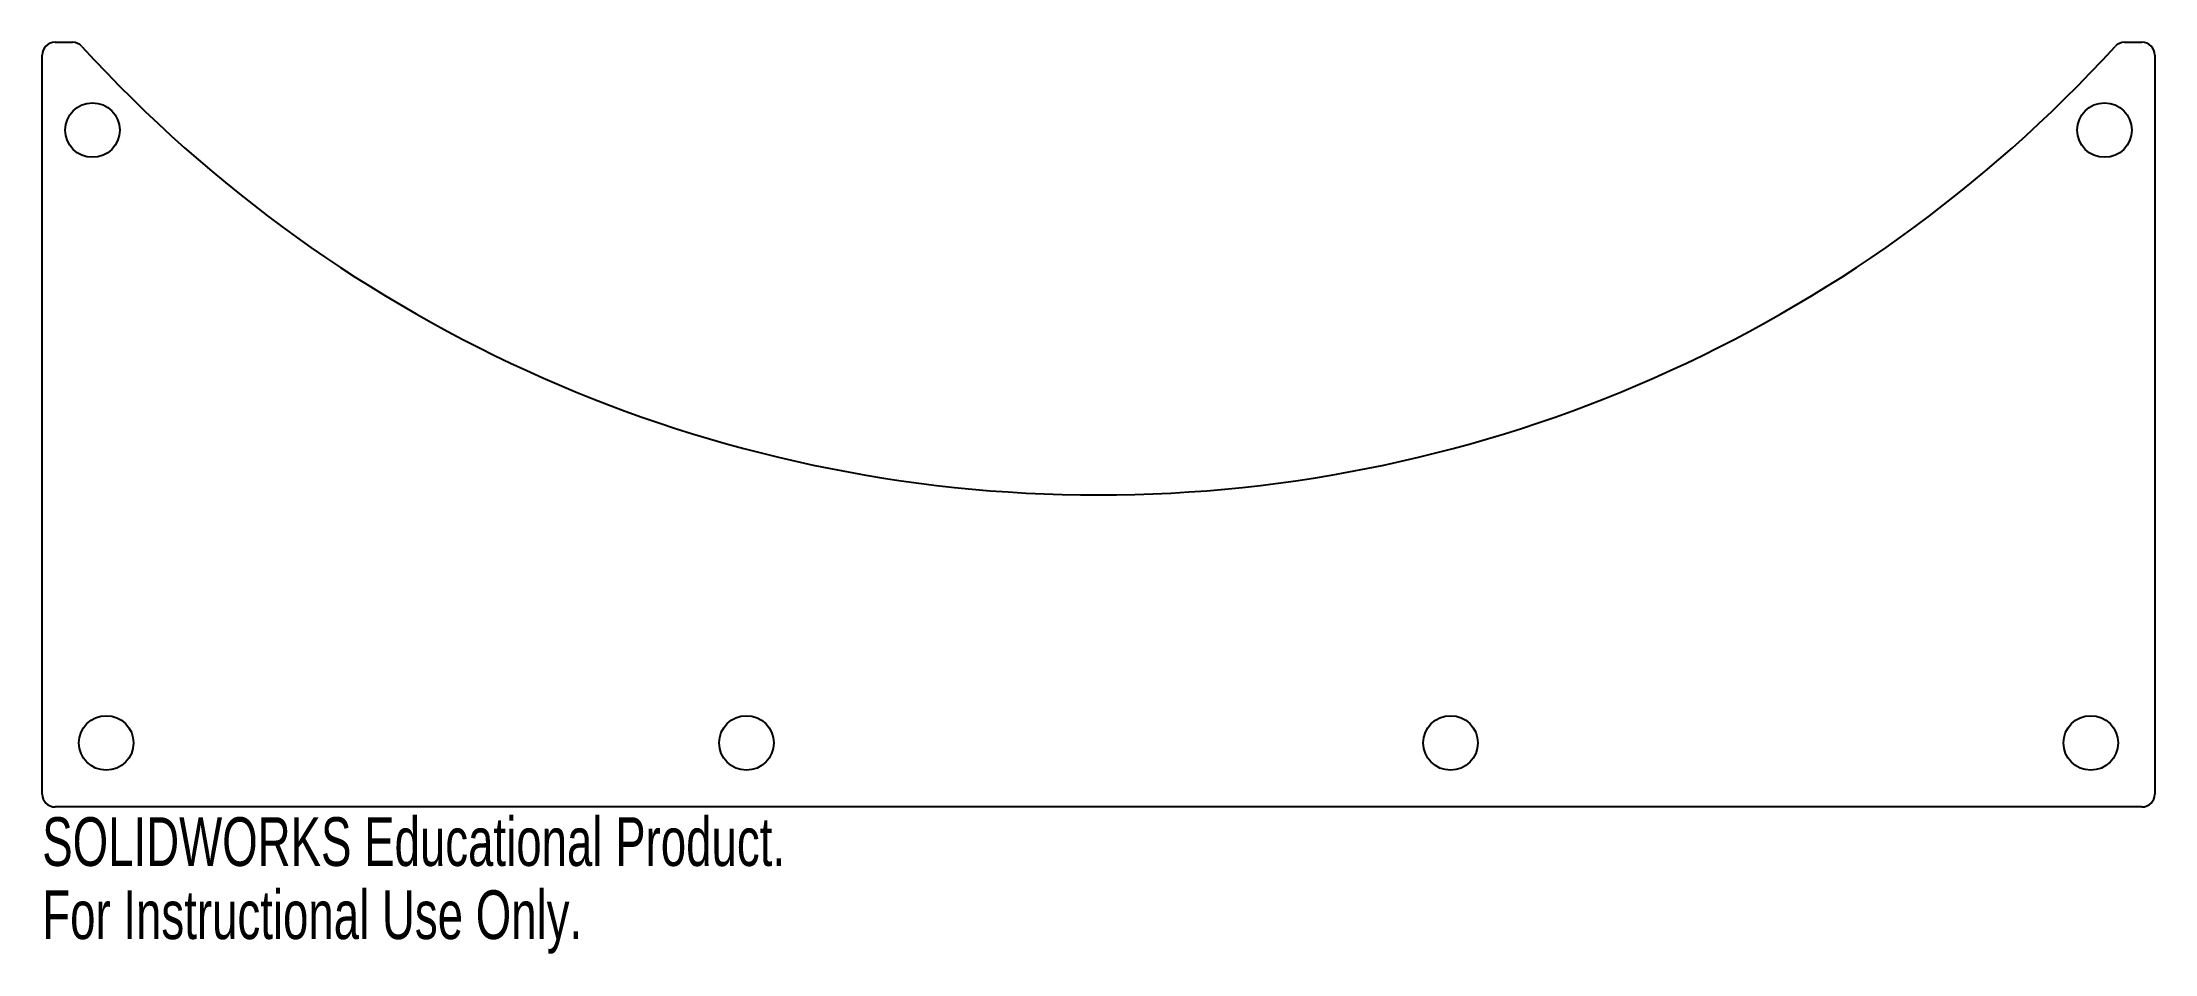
# Model space of a CAD drawing. Header units: inches. Extents: x -4.12 to 4.12, y -7.17 to -3.61.
import ezdxf

# ---------------------------------------------------------------- set-up
doc = ezdxf.new("R2010")
doc.units = ezdxf.units.IN
doc.header["$MEASUREMENT"] = 0
doc.styles.add('SLDTEXTSTYLE0', font='TXT', dxfattribs={"width": 0.7})

msp = doc.modelspace()

# ---------------------------------------------------------------- linework, layer by layer
at = {"color": 7, "linetype": 'Continuous', "lineweight": 25}
for p, q in [((-4.075, -3.6071), (-4.007, -3.6071)), ((4.007, -3.6071), (4.075, -3.6071)), ((-4.125, -6.5435), (-4.125, -3.6571)), ((4.125, -3.6571), (4.125, -6.5435)), ((4.075, -6.5935), (-4.075, -6.5935))]:
    msp.add_line(p, q, dxfattribs=at)
for centre in [(-3.9288, -3.95), (3.9288, -3.95), (-3.875, -6.3435), (-1.375, -6.3435), (1.375, -6.3435), (3.875, -6.3435)]:
    msp.add_circle(centre, 0.1065, dxfattribs=at)
for centre, radius, start, end in [((-4.075, -3.6571), 0.05, 90, 180), ((-4.007, -3.6571), 0.05, 42.38547, 90), ((0, 0), 5.375, 222.38547, 317.61453), ((4.007, -3.6571), 0.05, 90, 137.61453), ((4.075, -3.6571), 0.05, 0, 90), ((-4.075, -6.5435), 0.05, 180, 270), ((4.075, -6.5435), 0.05, 270, 0)]:
    msp.add_arc(centre, radius, start, end, dxfattribs=at)

# ---------------------------------------------------------------- texts
at = {"color": 7, "linetype": 'Continuous', "char_height": 0.1903, "attachment_point": 1, "style": 'SLDTEXTSTYLE0'}
for s, insert in [('SOLIDWORKS Educational Product.', (-4.125, -6.6336)), ('For Instructional Use Only.', (-4.125, -6.9191))]:
    msp.add_mtext(s, dxfattribs=dict(at, insert=insert))

doc.saveas('drawing.dxf')
